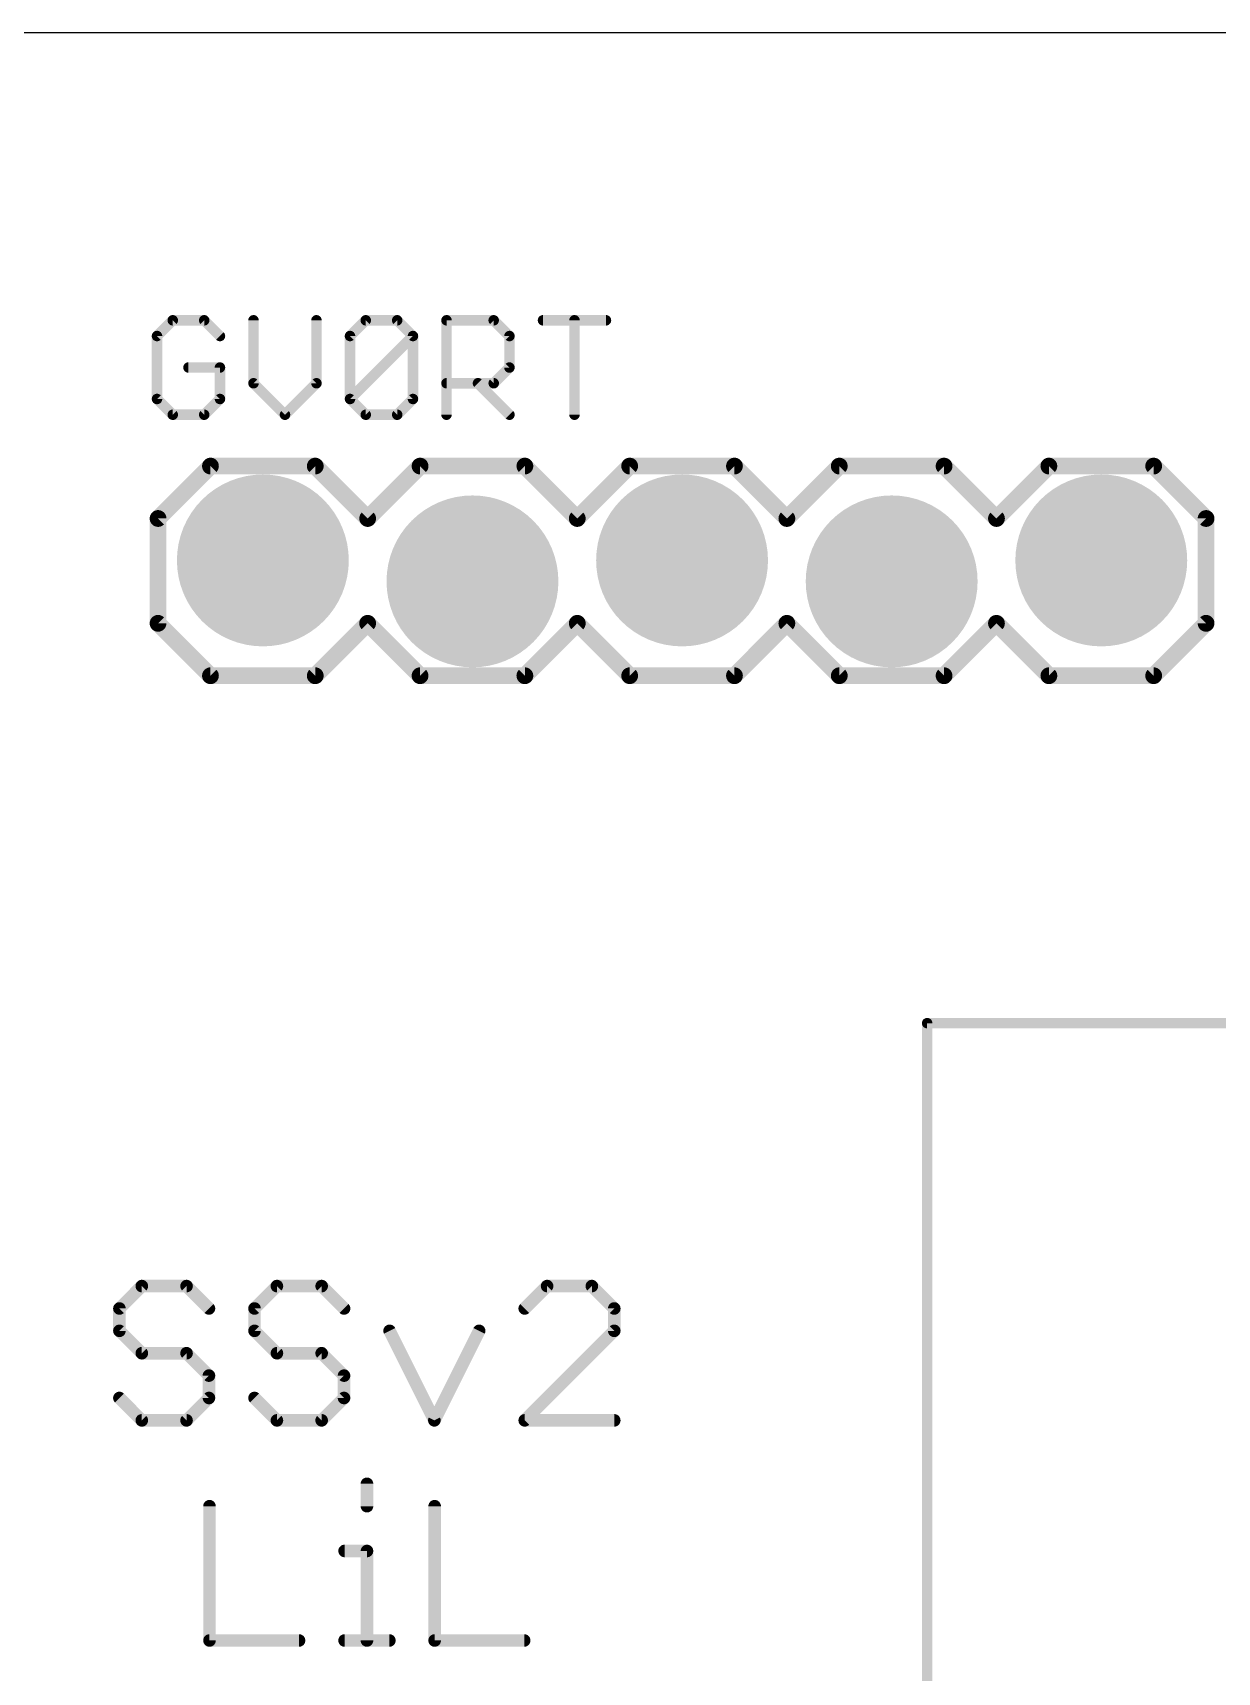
# Model space of a CAD drawing. Extents: x 0 to 100, y 0 to 40.
# Drawn here: x 28.42 to 42.77, y 20.14 to 40 of the extents above; entities that cross this region are included whole.
import ezdxf

# ---------------------------------------------------------------- set-up
doc = ezdxf.new("R2010")
doc.units = 0
for name, color, linetype in [('17', 94, 'CONTINUOUS'), ('20', 178, 'CONTINUOUS'), ('21', 250, 'CONTINUOUS'), ('25', 250, 'CONTINUOUS'), ('29', 250, 'CONTINUOUS')]:
    doc.layers.add(name, color=color, linetype=linetype)

# ---------------------------------------------------------------- blocks, each defined once
blk = doc.blocks.new('ROUNDP')
at = {"const_width": 0.5}
blk.add_lwpolyline([(0, -0.25, 1), (0, 0.25, 1), (0, -0.25)], format="xyb", dxfattribs=at)

msp = doc.modelspace()

# ---------------------------------------------------------------- linework, layer by layer
at = {"layer": '20'}
msp.add_line((91, 40), (20, 40), dxfattribs=at)
at = {"layer": '21'}
for points, const_width in [([(30.575, 34.75), (29.94, 34.115)], 0.2032), ([(30.575, 34.75), (31.845, 34.75)], 0.2032), ([(31.845, 34.75), (32.48, 34.115)], 0.2032), ([(32.48, 34.115), (33.115, 34.75)], 0.2032), ([(33.115, 34.75), (34.385, 34.75)], 0.2032), ([(34.385, 34.75), (35.02, 34.115)], 0.2032), ([(35.02, 34.115), (35.655, 34.75)], 0.2032), ([(35.655, 34.75), (36.925, 34.75)], 0.2032), ([(36.925, 34.75), (37.56, 34.115)], 0.2032), ([(38.195, 34.75), (37.56, 34.115)], 0.2032), ([(38.195, 34.75), (39.465, 34.75)], 0.2032), ([(39.465, 34.75), (40.1, 34.115)], 0.2032), ([(40.1, 34.115), (40.735, 34.75)], 0.2032), ([(40.735, 34.75), (42.005, 34.75)], 0.2032), ([(42.005, 34.75), (42.64, 34.115)], 0.2032), ([(29.94, 34.115), (29.94, 32.845)], 0.2032), ([(42.64, 34.115), (42.64, 32.845)], 0.2032), ([(29.94, 32.845), (30.575, 32.21)], 0.2032), ([(32.48, 32.845), (31.845, 32.21)], 0.2032), ([(33.115, 32.21), (32.48, 32.845)], 0.2032), ([(35.02, 32.845), (34.385, 32.21)], 0.2032), ([(35.655, 32.21), (35.02, 32.845)], 0.2032), ([(37.56, 32.845), (36.925, 32.21)], 0.2032), ([(37.56, 32.845), (38.195, 32.21)], 0.2032), ([(40.1, 32.845), (39.465, 32.21)], 0.2032), ([(40.735, 32.21), (40.1, 32.845)], 0.2032), ([(42.64, 32.845), (42.005, 32.21)], 0.2032), ([(31.845, 32.21), (30.575, 32.21)], 0.2032), ([(34.385, 32.21), (33.115, 32.21)], 0.2032), ([(36.925, 32.21), (35.655, 32.21)], 0.2032), ([(39.465, 32.21), (38.195, 32.21)], 0.2032), ([(42.005, 32.21), (40.735, 32.21)], 0.2032), ([(39.26, 28), (61.26, 28)], 0.127), ([(39.26, 28), (39.26, 12)], 0.127)]:
    msp.add_lwpolyline(points, dxfattribs=dict(at, const_width=const_width))
for points, const_width in [([(30.575, 34.8008, 1), (30.575, 34.6992)], 0.1016), ([(30.6109, 34.7141, 1), (30.5391, 34.7859)], 0.1016), ([(31.8809, 34.7859, 1), (31.8091, 34.7141)], 0.1016), ([(31.845, 34.6992, 1), (31.845, 34.8008)], 0.1016), ([(33.115, 34.8008, 1), (33.115, 34.6992)], 0.1016), ([(33.1509, 34.7141, 1), (33.0791, 34.7859)], 0.1016), ([(34.4209, 34.7859, 1), (34.3491, 34.7141)], 0.1016), ([(34.385, 34.6992, 1), (34.385, 34.8008)], 0.1016), ([(35.655, 34.8008, 1), (35.655, 34.6992)], 0.1016), ([(35.6909, 34.7141, 1), (35.6191, 34.7859)], 0.1016), ([(36.9609, 34.7859, 1), (36.8891, 34.7141)], 0.1016), ([(36.925, 34.6992, 1), (36.925, 34.8008)], 0.1016), ([(38.195, 34.8008, 1), (38.195, 34.6992)], 0.1016), ([(38.2309, 34.7141, 1), (38.1591, 34.7859)], 0.1016), ([(39.5009, 34.7859, 1), (39.4291, 34.7141)], 0.1016), ([(39.465, 34.6992, 1), (39.465, 34.8008)], 0.1016), ([(40.735, 34.8008, 1), (40.735, 34.6992)], 0.1016), ([(40.7709, 34.7141, 1), (40.6991, 34.7859)], 0.1016), ([(42.0409, 34.7859, 1), (41.9691, 34.7141)], 0.1016), ([(42.005, 34.6992, 1), (42.005, 34.8008)], 0.1016), ([(29.9908, 34.115, 1), (29.8892, 34.115)], 0.1016), ([(29.9041, 34.1509, 1), (29.9759, 34.0791)], 0.1016), ([(32.4441, 34.1509, 1), (32.5159, 34.0791)], 0.1016), ([(32.4441, 34.0791, 1), (32.5159, 34.1509)], 0.1016), ([(34.9841, 34.1509, 1), (35.0559, 34.0791)], 0.1016), ([(34.9841, 34.0791, 1), (35.0559, 34.1509)], 0.1016), ([(37.5241, 34.1509, 1), (37.5959, 34.0791)], 0.1016), ([(37.5241, 34.0791, 1), (37.5959, 34.1509)], 0.1016), ([(40.0641, 34.1509, 1), (40.1359, 34.0791)], 0.1016), ([(40.0641, 34.0791, 1), (40.1359, 34.1509)], 0.1016), ([(42.6908, 34.115, 1), (42.5892, 34.115)], 0.1016), ([(42.6041, 34.0791, 1), (42.6759, 34.1509)], 0.1016), ([(29.9759, 32.8809, 1), (29.9041, 32.8091)], 0.1016), ([(29.8892, 32.845, 1), (29.9908, 32.845)], 0.1016), ([(32.5159, 32.8809, 1), (32.4441, 32.8091)], 0.1016), ([(32.5159, 32.8091, 1), (32.4441, 32.8809)], 0.1016), ([(35.0559, 32.8809, 1), (34.9841, 32.8091)], 0.1016), ([(35.0559, 32.8091, 1), (34.9841, 32.8809)], 0.1016), ([(37.5959, 32.8809, 1), (37.5241, 32.8091)], 0.1016), ([(37.5959, 32.8091, 1), (37.5241, 32.8809)], 0.1016), ([(40.1359, 32.8809, 1), (40.0641, 32.8091)], 0.1016), ([(40.1359, 32.8091, 1), (40.0641, 32.8809)], 0.1016), ([(42.5892, 32.845, 1), (42.6908, 32.845)], 0.1016), ([(42.6759, 32.8091, 1), (42.6041, 32.8809)], 0.1016), ([(30.575, 32.2608, 1), (30.575, 32.1592)], 0.1016), ([(30.5391, 32.1741, 1), (30.6109, 32.2459)], 0.1016), ([(31.8091, 32.2459, 1), (31.8809, 32.1741)], 0.1016), ([(31.845, 32.1592, 1), (31.845, 32.2608)], 0.1016), ([(33.115, 32.2608, 1), (33.115, 32.1592)], 0.1016), ([(33.0791, 32.1741, 1), (33.1509, 32.2459)], 0.1016), ([(34.3491, 32.2459, 1), (34.4209, 32.1741)], 0.1016), ([(34.385, 32.1592, 1), (34.385, 32.2608)], 0.1016), ([(35.655, 32.2608, 1), (35.655, 32.1592)], 0.1016), ([(35.6191, 32.1741, 1), (35.6909, 32.2459)], 0.1016), ([(36.8891, 32.2459, 1), (36.9609, 32.1741)], 0.1016), ([(36.925, 32.1592, 1), (36.925, 32.2608)], 0.1016), ([(38.195, 32.2608, 1), (38.195, 32.1592)], 0.1016), ([(38.1591, 32.1741, 1), (38.2309, 32.2459)], 0.1016), ([(39.4291, 32.2459, 1), (39.5009, 32.1741)], 0.1016), ([(39.465, 32.1592, 1), (39.465, 32.2608)], 0.1016), ([(40.735, 32.2608, 1), (40.735, 32.1592)], 0.1016), ([(40.6991, 32.1741, 1), (40.7709, 32.2459)], 0.1016), ([(41.9691, 32.2459, 1), (42.0409, 32.1741)], 0.1016), ([(42.005, 32.1592, 1), (42.005, 32.2608)], 0.1016), ([(39.2918, 28, 1), (39.2283, 28)], 0.0635), ([(39.26, 28.0317, 1), (39.26, 27.9683)], 0.0635)]:
    msp.add_lwpolyline(points, format="xyb", dxfattribs=dict(at, const_width=const_width))
at = {"layer": '25'}
for points, const_width in [([(30.118, 36.5163), (29.9273, 36.3256)], 0.127), ([(30.4993, 36.5163), (30.118, 36.5163)], 0.127), ([(30.69, 36.3256), (30.4993, 36.5163)], 0.127), ([(31.0967, 36.5163), (31.0967, 35.7536)], 0.127), ([(31.8593, 35.7536), (31.8593, 36.5163)], 0.127), ([(32.2661, 36.3256), (32.4568, 36.5163)], 0.127), ([(32.4568, 36.5163), (32.8381, 36.5163)], 0.127), ([(32.8381, 36.5163), (33.0287, 36.3256)], 0.127), ([(33.4355, 35.3723), (33.4355, 36.5163)], 0.127), ([(33.4355, 36.5163), (34.0075, 36.5163)], 0.127), ([(34.0075, 36.5163), (34.1981, 36.3256)], 0.127), ([(34.6049, 36.5163), (35.3675, 36.5163)], 0.127), ([(34.9862, 35.3723), (34.9862, 36.5163)], 0.127), ([(29.9273, 36.3256), (29.9273, 35.563)], 0.127), ([(32.2661, 35.563), (32.2661, 36.3256)], 0.127), ([(32.2661, 35.563), (33.0287, 36.3256)], 0.127), ([(33.0287, 36.3256), (33.0287, 35.563)], 0.127), ([(34.1981, 36.3256), (34.1981, 35.9443)], 0.127), ([(30.69, 35.9443), (30.3086, 35.9443)], 0.127), ([(30.69, 35.563), (30.69, 35.9443)], 0.127), ([(34.1981, 35.9443), (34.0075, 35.7536)], 0.127), ([(31.0967, 35.7536), (31.478, 35.3723)], 0.127), ([(31.478, 35.3723), (31.8593, 35.7536)], 0.127), ([(34.0075, 35.7536), (33.4355, 35.7536)], 0.127), ([(33.8168, 35.7536), (34.1981, 35.3723)], 0.127), ([(29.9273, 35.563), (30.118, 35.3723)], 0.127), ([(30.4993, 35.3723), (30.69, 35.563)], 0.127), ([(32.4568, 35.3723), (32.2661, 35.563)], 0.127), ([(33.0287, 35.563), (32.8381, 35.3723)], 0.127), ([(30.118, 35.3723), (30.4993, 35.3723)], 0.127), ([(32.8381, 35.3723), (32.4568, 35.3723)], 0.127), ([(29.743, 24.8147), (29.4719, 24.5435)], 0.1524), ([(30.2854, 24.8147), (29.743, 24.8147)], 0.1524), ([(30.5565, 24.5435), (30.2854, 24.8147)], 0.1524), ([(31.3802, 24.8147), (31.109, 24.5435)], 0.1524), ([(31.9225, 24.8147), (31.3802, 24.8147)], 0.1524), ([(32.1937, 24.5435), (31.9225, 24.8147)], 0.1524), ([(34.6545, 24.8147), (34.3834, 24.5435)], 0.1524), ([(35.1968, 24.8147), (34.6545, 24.8147)], 0.1524), ([(35.468, 24.5435), (35.1968, 24.8147)], 0.1524), ([(29.4719, 24.5435), (29.4719, 24.2724)], 0.1524), ([(31.109, 24.5435), (31.109, 24.2724)], 0.1524), ([(35.468, 24.2724), (35.468, 24.5435)], 0.1524), ([(29.4719, 24.2724), (29.743, 24.0012)], 0.1524), ([(31.109, 24.2724), (31.3802, 24.0012)], 0.1524), ([(32.7462, 24.2724), (33.2885, 23.1877)], 0.1524), ([(33.2885, 23.1877), (33.8309, 24.2724)], 0.1524), ([(34.3834, 23.1877), (35.468, 24.2724)], 0.1524), ([(29.743, 24.0012), (30.2854, 24.0012)], 0.1524), ([(30.2854, 24.0012), (30.5565, 23.73)], 0.1524), ([(31.3802, 24.0012), (31.9225, 24.0012)], 0.1524), ([(31.9225, 24.0012), (32.1937, 23.73)], 0.1524), ([(30.5565, 23.73), (30.5565, 23.4589)], 0.1524), ([(32.1937, 23.73), (32.1937, 23.4589)], 0.1524), ([(29.743, 23.1877), (29.4719, 23.4589)], 0.1524), ([(30.5565, 23.4589), (30.2854, 23.1877)], 0.1524), ([(31.3802, 23.1877), (31.109, 23.4589)], 0.1524), ([(32.1937, 23.4589), (31.9225, 23.1877)], 0.1524), ([(30.2854, 23.1877), (29.743, 23.1877)], 0.1524), ([(31.9225, 23.1877), (31.3802, 23.1877)], 0.1524), ([(35.468, 23.1877), (34.3834, 23.1877)], 0.1524), ([(32.4716, 22.4189), (32.4716, 22.1477)], 0.1524), ([(30.5633, 22.1477), (30.5633, 20.5207)], 0.1524), ([(33.2919, 22.1477), (33.2919, 20.5207)], 0.1524), ([(32.2005, 21.6054), (32.4716, 21.6054)], 0.1524), ([(32.4716, 21.6054), (32.4716, 20.5207)], 0.1524), ([(30.5633, 20.5207), (31.648, 20.5207)], 0.1524), ([(32.2005, 20.5207), (32.7428, 20.5207)], 0.1524), ([(33.2919, 20.5207), (34.3766, 20.5207)], 0.1524)]:
    msp.add_lwpolyline(points, dxfattribs=dict(at, const_width=const_width))
for points, const_width in [([(30.118, 36.548, 1), (30.118, 36.4845)], 0.0635), ([(30.1404, 36.4938, 1), (30.0955, 36.5387)], 0.0635), ([(30.5217, 36.5387, 1), (30.4768, 36.4938)], 0.0635), ([(30.4993, 36.4845, 1), (30.4993, 36.548)], 0.0635), ([(31.1284, 36.5163, 1), (31.0649, 36.5163)], 0.0635), ([(31.8911, 36.5163, 1), (31.8276, 36.5163)], 0.0635), ([(32.4568, 36.548, 1), (32.4568, 36.4845)], 0.0635), ([(32.4792, 36.4938, 1), (32.4343, 36.5387)], 0.0635), ([(32.8605, 36.5387, 1), (32.8156, 36.4938)], 0.0635), ([(32.8381, 36.4845, 1), (32.8381, 36.548)], 0.0635), ([(33.4672, 36.5163, 1), (33.4037, 36.5163)], 0.0635), ([(33.4355, 36.548, 1), (33.4355, 36.4845)], 0.0635), ([(34.0299, 36.5387, 1), (33.985, 36.4938)], 0.0635), ([(34.0075, 36.4845, 1), (34.0075, 36.548)], 0.0635), ([(34.6049, 36.548, 1), (34.6049, 36.4845)], 0.0635), ([(35.018, 36.5163, 1), (34.9545, 36.5163)], 0.0635), ([(35.3675, 36.4845, 1), (35.3675, 36.548)], 0.0635), ([(29.9048, 36.3481, 1), (29.9498, 36.3032)], 0.0635), ([(29.9591, 36.3256, 1), (29.8956, 36.3256)], 0.0635), ([(30.6675, 36.3032, 1), (30.7124, 36.3481)], 0.0635), ([(32.2978, 36.3256, 1), (32.2343, 36.3256)], 0.0635), ([(32.2436, 36.3481, 1), (32.2885, 36.3032)], 0.0635), ([(33.0605, 36.3256, 1), (32.997, 36.3256)], 0.0635), ([(33.0512, 36.3032, 1), (33.0063, 36.3481)], 0.0635), ([(33.0063, 36.3032, 1), (33.0512, 36.3481)], 0.0635), ([(34.2299, 36.3256, 1), (34.1664, 36.3256)], 0.0635), ([(34.1757, 36.3032, 1), (34.2206, 36.3481)], 0.0635), ([(30.3086, 35.976, 1), (30.3086, 35.9125)], 0.0635), ([(30.7217, 35.9443, 1), (30.6582, 35.9443)], 0.0635), ([(30.69, 35.9125, 1), (30.69, 35.976)], 0.0635), ([(34.1664, 35.9443, 1), (34.2299, 35.9443)], 0.0635), ([(34.2206, 35.9218, 1), (34.1757, 35.9667)], 0.0635), ([(31.1191, 35.7761, 1), (31.0742, 35.7312)], 0.0635), ([(31.0649, 35.7536, 1), (31.1284, 35.7536)], 0.0635), ([(31.8276, 35.7536, 1), (31.8911, 35.7536)], 0.0635), ([(31.8818, 35.7312, 1), (31.8369, 35.7761)], 0.0635), ([(33.4355, 35.7854, 1), (33.4355, 35.7219)], 0.0635), ([(33.8393, 35.7761, 1), (33.7944, 35.7312)], 0.0635), ([(33.985, 35.7761, 1), (34.0299, 35.7312)], 0.0635), ([(34.0075, 35.7219, 1), (34.0075, 35.7854)], 0.0635), ([(29.9498, 35.5854, 1), (29.9048, 35.5405)], 0.0635), ([(29.8956, 35.563, 1), (29.9591, 35.563)], 0.0635), ([(30.6582, 35.563, 1), (30.7217, 35.563)], 0.0635), ([(30.7124, 35.5405, 1), (30.6675, 35.5854)], 0.0635), ([(32.2343, 35.563, 1), (32.2978, 35.563)], 0.0635), ([(32.2885, 35.5854, 1), (32.2436, 35.5405)], 0.0635), ([(32.2436, 35.5854, 1), (32.2885, 35.5405)], 0.0635), ([(32.997, 35.563, 1), (33.0605, 35.563)], 0.0635), ([(33.0512, 35.5405, 1), (33.0063, 35.5854)], 0.0635), ([(30.118, 35.4041, 1), (30.118, 35.3406)], 0.0635), ([(30.0955, 35.3498, 1), (30.1404, 35.3948)], 0.0635), ([(30.4768, 35.3948, 1), (30.5217, 35.3498)], 0.0635), ([(30.4993, 35.3406, 1), (30.4993, 35.4041)], 0.0635), ([(31.4556, 35.3948, 1), (31.5005, 35.3498)], 0.0635), ([(31.4556, 35.3498, 1), (31.5005, 35.3948)], 0.0635), ([(32.4568, 35.4041, 1), (32.4568, 35.3406)], 0.0635), ([(32.4343, 35.3498, 1), (32.4792, 35.3948)], 0.0635), ([(32.8156, 35.3948, 1), (32.8605, 35.3498)], 0.0635), ([(32.8381, 35.3406, 1), (32.8381, 35.4041)], 0.0635), ([(33.4037, 35.3723, 1), (33.4672, 35.3723)], 0.0635), ([(34.1757, 35.3498, 1), (34.2206, 35.3948)], 0.0635), ([(34.9545, 35.3723, 1), (35.018, 35.3723)], 0.0635), ([(29.743, 24.8528, 1), (29.743, 24.7766)], 0.0762), ([(29.77, 24.7877, 1), (29.7161, 24.8416)], 0.0762), ([(30.3123, 24.8416, 1), (30.2584, 24.7877)], 0.0762), ([(30.2854, 24.7766, 1), (30.2854, 24.8528)], 0.0762), ([(31.3802, 24.8528, 1), (31.3802, 24.7766)], 0.0762), ([(31.4071, 24.7877, 1), (31.3533, 24.8416)], 0.0762), ([(31.9495, 24.8416, 1), (31.8956, 24.7877)], 0.0762), ([(31.9225, 24.7766, 1), (31.9225, 24.8528)], 0.0762), ([(34.6545, 24.8528, 1), (34.6545, 24.7766)], 0.0762), ([(34.6815, 24.7877, 1), (34.6276, 24.8416)], 0.0762), ([(35.2238, 24.8416, 1), (35.1699, 24.7877)], 0.0762), ([(35.1968, 24.7766, 1), (35.1968, 24.8528)], 0.0762), ([(29.4449, 24.5705, 1), (29.4988, 24.5166)], 0.0762), ([(29.51, 24.5435, 1), (29.4338, 24.5435)], 0.0762), ([(30.5296, 24.5166, 1), (30.5835, 24.5705)], 0.0762), ([(31.1471, 24.5435, 1), (31.0709, 24.5435)], 0.0762), ([(31.0821, 24.5705, 1), (31.136, 24.5166)], 0.0762), ([(32.1668, 24.5166, 1), (32.2206, 24.5705)], 0.0762), ([(34.3564, 24.5705, 1), (34.4103, 24.5166)], 0.0762), ([(35.5061, 24.5435, 1), (35.4299, 24.5435)], 0.0762), ([(35.4411, 24.5166, 1), (35.495, 24.5705)], 0.0762), ([(29.4988, 24.2993, 1), (29.4449, 24.2454)], 0.0762), ([(29.4338, 24.2724, 1), (29.51, 24.2724)], 0.0762), ([(31.136, 24.2993, 1), (31.0821, 24.2454)], 0.0762), ([(31.0709, 24.2724, 1), (31.1471, 24.2724)], 0.0762), ([(32.7803, 24.2894, 1), (32.7121, 24.2553)], 0.0762), ([(33.8649, 24.2553, 1), (33.7968, 24.2894)], 0.0762), ([(35.4299, 24.2724, 1), (35.5061, 24.2724)], 0.0762), ([(35.495, 24.2454, 1), (35.4411, 24.2993)], 0.0762), ([(29.743, 24.0393, 1), (29.743, 23.9631)], 0.0762), ([(29.7161, 23.9743, 1), (29.77, 24.0281)], 0.0762), ([(30.3123, 24.0281, 1), (30.2584, 23.9743)], 0.0762), ([(30.2854, 23.9631, 1), (30.2854, 24.0393)], 0.0762), ([(31.3802, 24.0393, 1), (31.3802, 23.9631)], 0.0762), ([(31.3533, 23.9743, 1), (31.4071, 24.0281)], 0.0762), ([(31.9495, 24.0281, 1), (31.8956, 23.9743)], 0.0762), ([(31.9225, 23.9631, 1), (31.9225, 24.0393)], 0.0762), ([(30.5946, 23.73, 1), (30.5184, 23.73)], 0.0762), ([(30.5296, 23.7031, 1), (30.5835, 23.757)], 0.0762), ([(32.2318, 23.73, 1), (32.1556, 23.73)], 0.0762), ([(32.1668, 23.7031, 1), (32.2206, 23.757)], 0.0762), ([(29.4988, 23.4858, 1), (29.4449, 23.4319)], 0.0762), ([(30.5184, 23.4589, 1), (30.5946, 23.4589)], 0.0762), ([(30.5835, 23.4319, 1), (30.5296, 23.4858)], 0.0762), ([(31.136, 23.4858, 1), (31.0821, 23.4319)], 0.0762), ([(32.1556, 23.4589, 1), (32.2318, 23.4589)], 0.0762), ([(32.2206, 23.4319, 1), (32.1668, 23.4858)], 0.0762), ([(29.743, 23.2258, 1), (29.743, 23.1496)], 0.0762), ([(29.7161, 23.1608, 1), (29.77, 23.2146)], 0.0762), ([(30.2584, 23.2146, 1), (30.3123, 23.1608)], 0.0762), ([(30.2854, 23.1496, 1), (30.2854, 23.2258)], 0.0762), ([(31.3802, 23.2258, 1), (31.3802, 23.1496)], 0.0762), ([(31.3533, 23.1608, 1), (31.4071, 23.2146)], 0.0762), ([(31.8956, 23.2146, 1), (31.9495, 23.1608)], 0.0762), ([(31.9225, 23.1496, 1), (31.9225, 23.2258)], 0.0762), ([(33.2544, 23.2047, 1), (33.3226, 23.1707)], 0.0762), ([(33.2544, 23.1707, 1), (33.3226, 23.2047)], 0.0762), ([(34.3834, 23.2258, 1), (34.3834, 23.1496)], 0.0762), ([(34.3564, 23.2146, 1), (34.4103, 23.1608)], 0.0762), ([(35.468, 23.1496, 1), (35.468, 23.2258)], 0.0762), ([(32.5097, 22.4189, 1), (32.4335, 22.4189)], 0.0762), ([(30.6014, 22.1477, 1), (30.5252, 22.1477)], 0.0762), ([(32.4335, 22.1477, 1), (32.5097, 22.1477)], 0.0762), ([(33.33, 22.1477, 1), (33.2538, 22.1477)], 0.0762), ([(32.2005, 21.6435, 1), (32.2005, 21.5673)], 0.0762), ([(32.5097, 21.6054, 1), (32.4335, 21.6054)], 0.0762), ([(32.4716, 21.5673, 1), (32.4716, 21.6435)], 0.0762), ([(30.5633, 20.5588, 1), (30.5633, 20.4826)], 0.0762), ([(30.5252, 20.5207, 1), (30.6014, 20.5207)], 0.0762), ([(31.648, 20.4826, 1), (31.648, 20.5588)], 0.0762), ([(32.2005, 20.5588, 1), (32.2005, 20.4826)], 0.0762), ([(32.4335, 20.5207, 1), (32.5097, 20.5207)], 0.0762), ([(32.7428, 20.4826, 1), (32.7428, 20.5588)], 0.0762), ([(33.2919, 20.5588, 1), (33.2919, 20.4826)], 0.0762), ([(33.2538, 20.5207, 1), (33.33, 20.5207)], 0.0762), ([(34.3766, 20.4826, 1), (34.3766, 20.5588)], 0.0762)]:
    msp.add_lwpolyline(points, format="xyb", dxfattribs=dict(at, const_width=const_width))

# ---------------------------------------------------------------- block references
at = {"layer": '17', "xscale": 1.8796, "yscale": 1.8796, "rotation": 90}
for p in [(31.21, 33.607), (31.21, 33.607), (36.29, 33.607), (36.29, 33.607), (41.37, 33.607), (41.37, 33.607), (33.75, 33.353), (33.75, 33.353), (38.83, 33.353), (38.83, 33.353)]:
    msp.add_blockref('ROUNDP', p, dxfattribs=at)
at = {"layer": '29', "xscale": 2.0828, "yscale": 2.0828, "rotation": 90}
for p in [(31.21, 33.607), (36.29, 33.607), (41.37, 33.607), (33.75, 33.353), (38.83, 33.353)]:
    msp.add_blockref('ROUNDP', p, dxfattribs=at)

doc.saveas('drawing.dxf')
